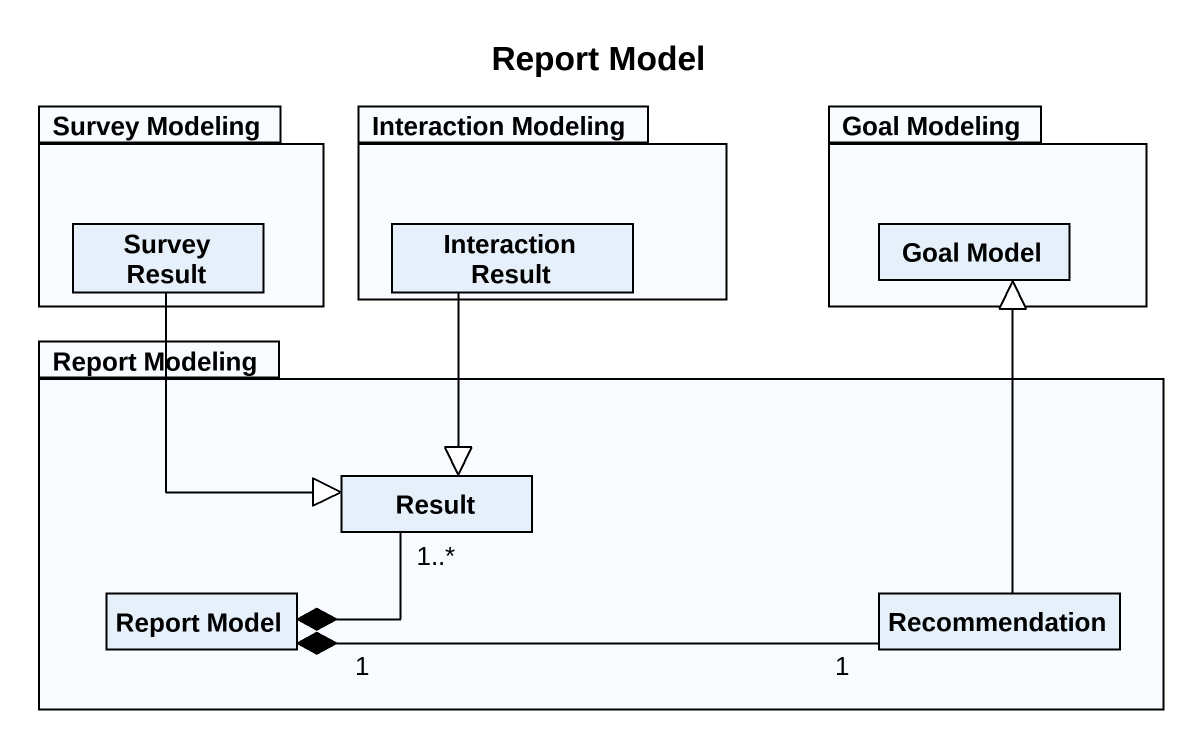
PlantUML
@startuml
title Report Model
hide circle
hide empty members
package "Survey Modeling" as Survey_Modeling {
  class "Survey Result" as Survey_Result
}
package "Interaction Modeling" as Interaction_Modeling {
  class "Interaction Result" as Interaction_Result
}
package "Goal Modeling" as Goal_Modeling {
  class "Goal Model" as Goal_Model
}
package "Report Modeling" as Report_Modeling {
  class Result
  class "Report Model" as Report_Model
  class Recommendation
}
Survey_Result --|> Result
Interaction_Result --|> Result
Report_Model *-right- "1..*" Result
Report_Model "1" *-right- "1" Recommendation
Recommendation -up-|> Goal_Model
@enduml
